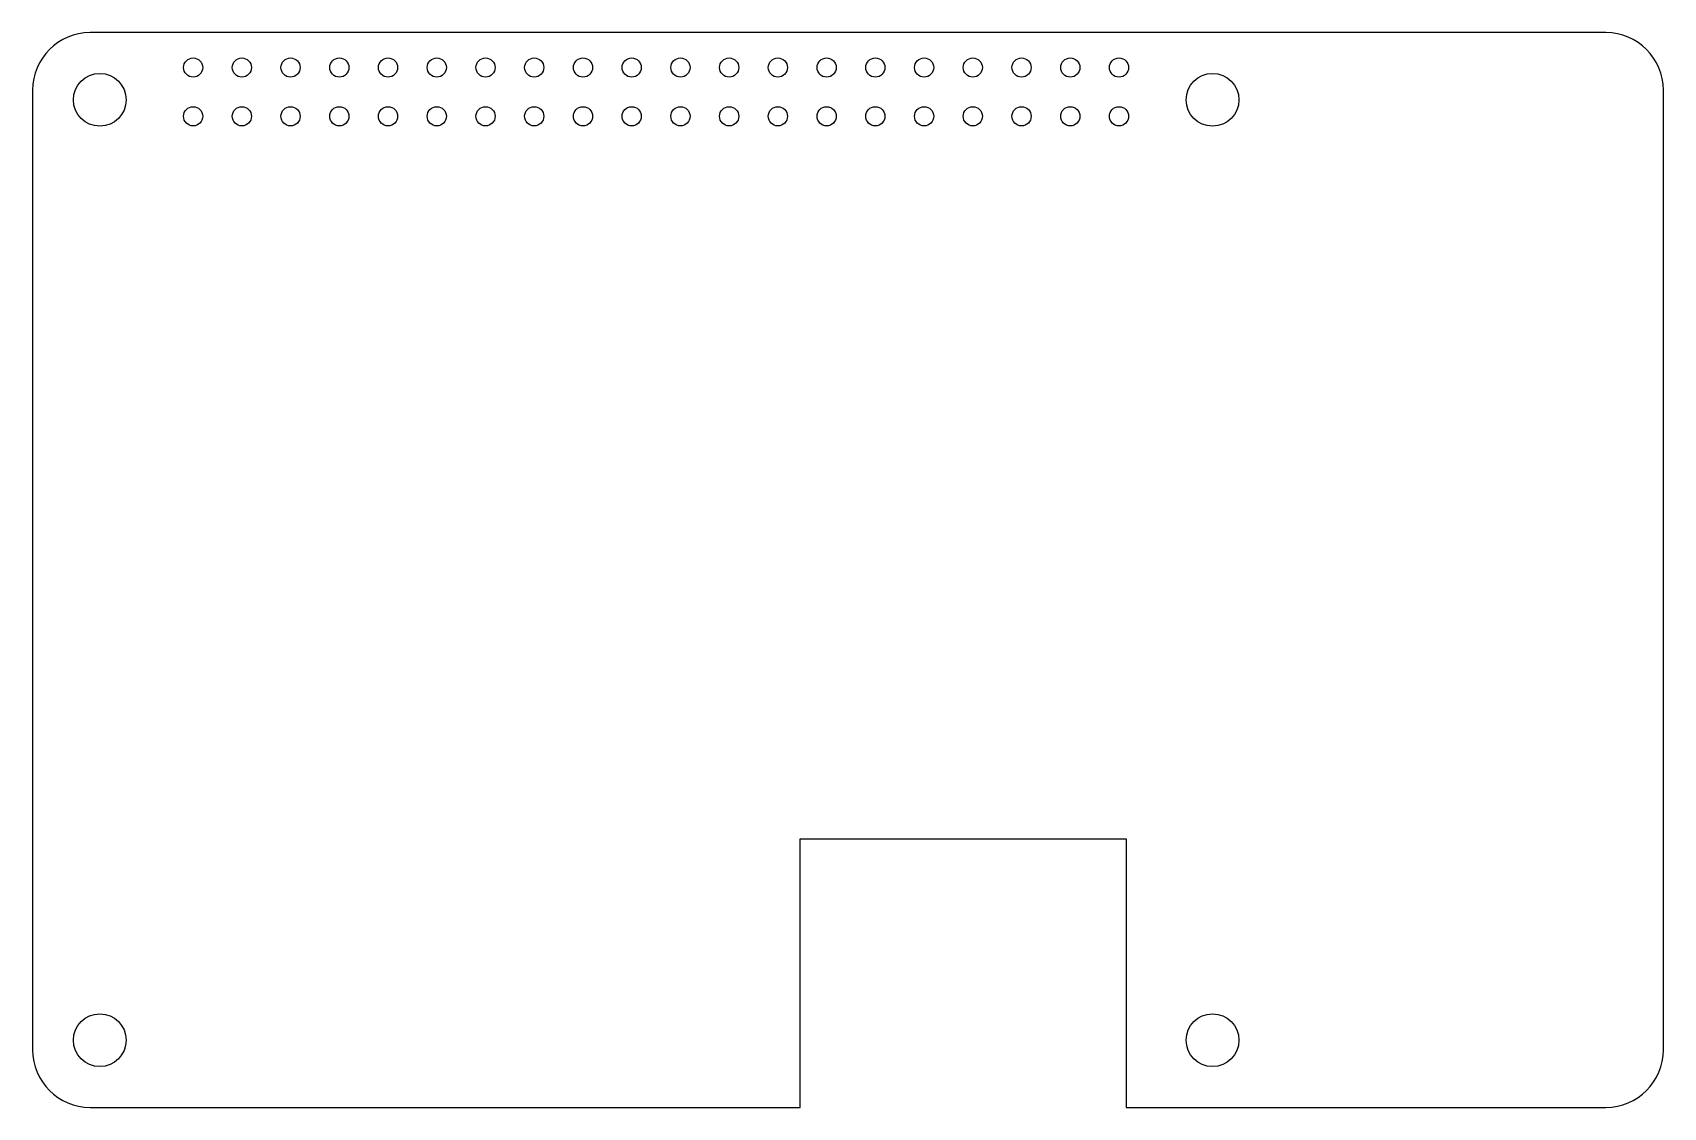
# Model space of a CAD drawing. Header units: metres. Extents: x 0 to 85, y 0 to 56.
import ezdxf

# ---------------------------------------------------------------- set-up
doc = ezdxf.new("R2010")
doc.units = ezdxf.units.M

msp = doc.modelspace()

# ---------------------------------------------------------------- linework, layer by layer
at = {"layer": 'Edge_Cuts'}
for p, q in [((82, 56), (3, 56)), ((0, 53), (0, 3)), ((85, 3), (85, 53)), ((40, 0), (40, 14)), ((40, 14), (57, 14)), ((57, 14), (57, 0)), ((3, 0), (40, 0)), ((57, 0), (82, 0))]:
    msp.add_line(p, q, dxfattribs=at)
for centre, start, end in [((3, 53), 90, 180), ((82, 53), 0, 90), ((3, 3), 180, 270), ((82, 3), 270, 360)]:
    msp.add_arc(centre, 3, start, end, dxfattribs=at)
at = {"layer": 'Holes'}
for centre in [(3.5, 52.5), (61.5, 52.5), (3.5, 3.5), (61.5, 3.5)]:
    msp.add_circle(centre, 1.375, dxfattribs=at)
at = {"layer": 'REF_Header_DOGRULA'}
for centre in [(8.366, 54.181), (10.906, 54.181), (13.446, 54.181), (15.986, 54.181), (18.526, 54.181), (21.066, 54.181), (23.606, 54.181), (26.146, 54.181), (28.686, 54.181), (31.226, 54.181), (33.766, 54.181), (36.306, 54.181), (38.846, 54.181), (41.386, 54.181), (43.926, 54.181), (46.466, 54.181), (49.006, 54.181), (51.546, 54.181), (54.086, 54.181), (56.626, 54.181), (8.366, 51.641), (10.906, 51.641), (13.446, 51.641), (15.986, 51.641), (18.526, 51.641), (21.066, 51.641), (23.606, 51.641), (26.146, 51.641), (28.686, 51.641), (31.226, 51.641), (33.766, 51.641), (36.306, 51.641), (38.846, 51.641), (41.386, 51.641), (43.926, 51.641), (46.466, 51.641), (49.006, 51.641), (51.546, 51.641), (54.086, 51.641), (56.626, 51.641)]:
    msp.add_circle(centre, 0.5, dxfattribs=at)

doc.saveas('drawing.dxf')
